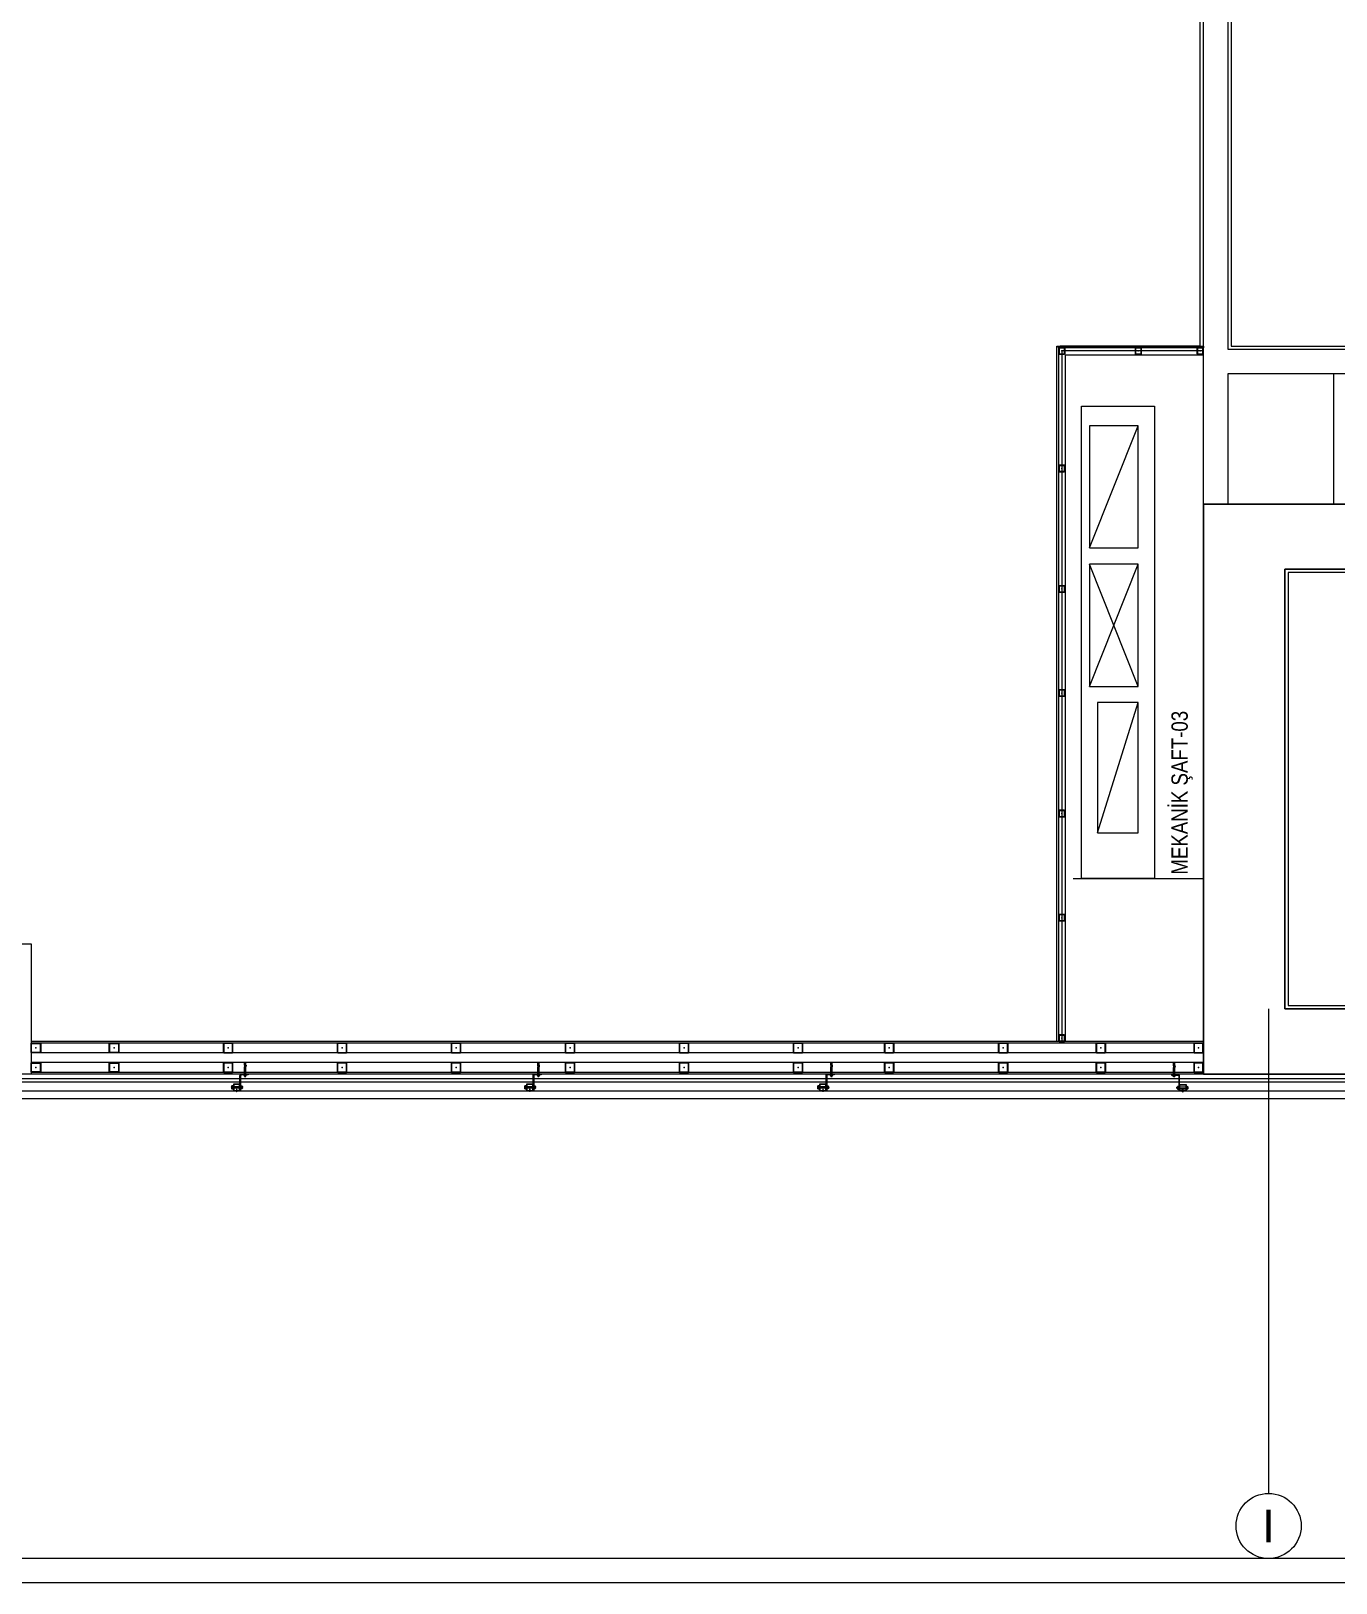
# Model space of a CAD drawing. Extents: x -3709 to 34975, y -230 to 8245.
# Drawn here: x 9076 to 9877, y 0 to 953 of the extents above; entities that cross this region are included whole.
import ezdxf
from ezdxf.enums import TextEntityAlignment as Align

# ---------------------------------------------------------------- set-up
doc = ezdxf.new("R2010")
doc.units = 0
doc.layers.get('0').update_dxf_attribs({"color": 9, "lineweight": 9})
for name, color, linetype, lineweight in [('00', 9, 'Continuous', 9), ('01', 9, 'Continuous', 9), ('06D', 9, 'Continuous', 9), ('10', 9, 'Continuous', 9), ('10A', 9, 'Continuous', 9), ('11', 9, 'Continuous', 9), ('14', 9, 'Continuous', 9), ('21', 9, 'Continuous', 9), ('24', 9, 'Continuous', 9), ('33', 9, 'BATTING', 9), ('40A', 9, 'Continuous', 9)]:
    doc.layers.add(name, color=color, linetype=linetype, lineweight=lineweight)
doc.styles.add('Arial', font='arial.ttf', dxfattribs={"height": 2.5})
doc.styles.add('MuuM_TEXT-STANDART', font='ARIALN.TTF')
doc.linetypes.add('BATTING', pattern='A,0.0001,-0.1,[134,ltypeshp.shx,S=0.1,R=0,X=-0.1,Y=0],-0.2,[134,ltypeshp.shx,S=0.1,R=180,X=0.1,Y=0],-0.1', length=0.4001)

# ---------------------------------------------------------------- blocks, each defined once
blk = doc.blocks.new('p-kolon-80x80-vw')
at = {"layer": '01'}
blk.add_lwpolyline([(-40, -40), (-40, 40), (40, 40), (40, -40)], close=True, dxfattribs=at)
blk = doc.blocks.new('cxvxv')
for p, q in [((-21988.4, 8560.98, 0), (-21988.4, 8560.32, 0)), ((-21988.4, 8560.32, 0), (-21986.64, 8560.32, 0)), ((-21986.86, 8561.07, 0), (-21988.18, 8561.07, 0)), ((-21988.02, 8561.25, 0), (-21987.03, 8561.3, 0)), ((-21988.02, 8561.25, 0), (-21988, 8561.26, 0)), ((-21988, 8561.23, 0), (-21988.02, 8561.25, 0)), ((-21988.02, 8561.13, 0), (-21987.03, 8561.19, 0)), ((-21988.02, 8561.13, 0), (-21988, 8561.14, 0)), ((-21988, 8561.11, 0), (-21988.02, 8561.13, 0)), ((-21988.02, 8560.32, 0), (-21987.02, 8560.32, 0)), ((-21988.02, 8560.28, 0), (-21988.02, 8560.32, 0)), ((-21988.02, 8560.11, 0), (-21988.02, 8555.61, 0)), ((-21988, 8561.3, 0), (-21987.94, 8561.35, 0)), ((-21988, 8561.26, 0), (-21988, 8561.3, 0)), ((-21988, 8561.14, 0), (-21988, 8561.23, 0)), ((-21988, 8561.07, 0), (-21988, 8561.11, 0)), ((-21987.96, 8560.98, 0), (-21987.96, 8560.32, 0)), ((-21987.54, 8561.35, 0), (-21987.94, 8561.35, 0)), ((-21987.7, 8561.05, 0), (-21987.7, 8561.08, 0)), ((-21987.7, 8561.07, 0), (-21987.7, 8561.07, 0)), ((-21987.54, 8561.35, 0), (-21987.1, 8561.35, 0)), ((-21987.03, 8561.3, 0), (-21987.1, 8561.35, 0)), ((-21987.08, 8560.64, 0), (-21987.08, 8560.98, 0)), ((-21987.08, 8560.64, 0), (-21987.08, 8560.32, 0)), ((-21987.06, 8560.32, 0), (-21987.06, 8560.28, 0)), ((-21987.06, 8555.61, 0), (-21987.06, 8560.11, 0)), ((-21987.05, 8561.32, 0), (-21987.03, 8561.3, 0)), ((-21987.03, 8561.3, 0), (-21987.05, 8561.28, 0)), ((-21987.03, 8561.3, 0), (-21987.05, 8561.29, 0)), ((-21987.05, 8561.28, 0), (-21987.05, 8561.2, 0)), ((-21987.05, 8561.2, 0), (-21987.03, 8561.19, 0)), ((-21987.03, 8561.19, 0), (-21987.05, 8561.17, 0)), ((-21987.05, 8561.17, 0), (-21987.05, 8561.08, 0)), ((-21987.05, 8561.08, 0), (-21987.03, 8561.07, 0)), ((-21987.02, 8560.32, 0), (-21987.02, 8560.28, 0)), ((-21987.02, 8555.61, 0), (-21987.02, 8560.11, 0)), ((-21986.64, 8560.32, 0), (-21986.64, 8560.98, 0)), ((-21988.4, 8555.4, 0), (-21986.64, 8555.4, 0)), ((-21988.4, 8554.74, 0), (-21988.4, 8555.4, 0)), ((-21986.86, 8554.65, 0), (-21988.17, 8554.65, 0)), ((-21988.02, 8555.44, 0), (-21988.02, 8555.4, 0)), ((-21988.02, 8555.4, 0), (-21987.02, 8555.4, 0)), ((-21987.96, 8554.74, 0), (-21987.96, 8555.4, 0)), ((-21987.08, 8555.08, 0), (-21987.08, 8555.4, 0)), ((-21987.08, 8555.08, 0), (-21987.08, 8554.74, 0)), ((-21987.06, 8555.4, 0), (-21987.06, 8555.44, 0)), ((-21987.02, 8555.4, 0), (-21987.02, 8555.44, 0)), ((-21986.64, 8555.4, 0), (-21986.64, 8554.74, 0))]:
    blk.add_line(p, q)
at = {"elevation": 0}
for points in [[(-21986.3, 8560.11), (-21988.7, 8560.11), (-21988.7, 8560.28), (-21986.3, 8560.28)], [(-21986.3, 8555.61), (-21988.7, 8555.61), (-21988.7, 8555.44), (-21986.3, 8555.44)]]:
    blk.add_lwpolyline(points, close=True, dxfattribs=at)
for points in [[(-21987.98, 8560.28), (-21987.98, 8560.32)], [(-21987.98, 8560.11), (-21987.98, 8555.61)], [(-21987.98, 8555.44), (-21987.98, 8555.4)]]:
    blk.add_lwpolyline(points, dxfattribs=at)
for centre, radius, start, end in [((-21988.18, 8560.75, 0), 0.315, 45.8497, 134.1503), ((-21987.52, 8559.95, 0), 1.12, 66.87008, 113.12992), ((-21987.52, 8559.95, 0), 1.12, 66.87008, 113.12992), ((-21986.86, 8560.76, 0), 0.313, 45.44896, 134.55104), ((-21988.18, 8554.97, 0), 0.315, 225.8497, 314.1503), ((-21987.52, 8555.77, 0), 1.12, 246.87008, 293.12992), ((-21987.52, 8555.77, 0), 1.12, 246.87008, 293.12992), ((-21986.86, 8554.96, 0), 0.313, 225.44896, 314.55104)]:
    blk.add_arc(centre, radius, start, end)
blk = doc.blocks.new('VIDA')
for p, q in [((-18072, 6523.9), (-18071.9, 6524)), ((-18071.9, 6523.8), (-18072, 6523.9)), ((-18071.9, 6524), (-18070.1, 6524.7)), ((-18069.6, 6522.9), (-18071.9, 6523.8)), ((-18069.7, 6524.9), (-18070.6, 6523.2)), ((-18070.6, 6523.2), (-18070.1, 6524.7)), ((-18070.1, 6524.7), (-18069.9, 6525.1)), ((-18069.9, 6525.1), (-18070.1, 6524.1)), ((-18070.1, 6524.1), (-18070, 6524.3)), ((-18070, 6524.3), (-18069.8, 6525.1)), ((-18069.9, 6525.1), (-18069.8, 6525.1)), ((-18069.8, 6525.1), (-18069.7, 6524.9)), ((-18069.7, 6524.9), (-18069.3, 6525)), ((-18069.6, 6522.8), (-18069.1, 6525)), ((-18069.6, 6522.8), (-18069.6, 6522.9)), ((-18069.4, 6522.4), (-18069.6, 6522.8)), ((-18068.9, 6525.3), (-18069.4, 6522.4)), ((-18069.3, 6522.4), (-18069.4, 6522.4)), ((-18069.3, 6522.4), (-18068.9, 6525.3)), ((-18069.3, 6525), (-18069.1, 6525)), ((-18069.1, 6522.8), (-18069.3, 6522.4)), ((-18069.1, 6525), (-18068.9, 6525.3)), ((-18068.7, 6522.8), (-18069.1, 6522.8)), ((-18068.9, 6525.3), (-18068.9, 6525.3)), ((-18068.9, 6525.3), (-18068.7, 6525)), ((-18068.7, 6522.8), (-18068.2, 6525)), ((-18068.7, 6525), (-18068.2, 6525)), ((-18068.5, 6522.4), (-18068.7, 6522.8)), ((-18068, 6525.3), (-18068.5, 6522.4)), ((-18068.4, 6522.4), (-18068.5, 6522.4)), ((-18068.4, 6522.4), (-18067.9, 6525.3)), ((-18068.2, 6522.8), (-18068.4, 6522.4)), ((-18068.2, 6522.8), (-18068.4, 6522.4)), ((-18068.2, 6525), (-18068, 6525.3)), ((-18067.7, 6525), (-18068.2, 6522.8)), ((-18067.7, 6522.8), (-18068.2, 6522.8)), ((-18067.9, 6525.3), (-18068, 6525.3)), ((-18067.9, 6525.3), (-18067.7, 6525)), ((-18067.7, 6522.8), (-18067.2, 6525)), ((-18067.7, 6525), (-18067.2, 6525)), ((-18067.5, 6522.4), (-18067.7, 6522.8)), ((-18067, 6525.3), (-18067.5, 6522.4)), ((-18067.4, 6522.4), (-18067.5, 6522.4)), ((-18067.4, 6522.4), (-18066.9, 6525.3)), ((-18067.2, 6522.8), (-18067.4, 6522.4)), ((-18067.2, 6522.8), (-18067.4, 6522.4)), ((-18067.2, 6525), (-18067, 6525.3)), ((-18066.7, 6525), (-18067.2, 6522.8)), ((-18066.7, 6522.8), (-18067.2, 6522.8)), ((-18066.9, 6525.3), (-18067, 6525.3)), ((-18066.9, 6525.3), (-18066.7, 6525)), ((-18066.3, 6525), (-18066.7, 6525)), ((-18066.7, 6522.8), (-18066.3, 6525)), ((-18066.5, 6522.4), (-18066.7, 6522.8)), ((-18066.1, 6525.3), (-18066.5, 6522.4)), ((-18066.5, 6522.4), (-18066, 6525.3)), ((-18066.3, 6522.8), (-18066.5, 6522.4)), ((-18066.3, 6522.8), (-18066.5, 6522.4)), ((-18066.5, 6522.4), (-18066.5, 6522.4)), ((-18066.3, 6525), (-18066.1, 6525.3)), ((-18065.8, 6525), (-18066.3, 6522.8)), ((-18066.3, 6522.8), (-18065.8, 6522.8)), ((-18066, 6525.3), (-18066.1, 6525.3)), ((-18066, 6525.3), (-18065.8, 6525)), ((-18065.8, 6522.8), (-18065.3, 6525)), ((-18065.8, 6525), (-18065.3, 6525)), ((-18065.6, 6522.4), (-18065.8, 6522.8)), ((-18065.1, 6525.3), (-18065.6, 6522.4)), ((-18065.5, 6522.4), (-18065.6, 6522.4)), ((-18065.5, 6522.4), (-18065, 6525.3)), ((-18065.3, 6522.8), (-18065.5, 6522.4)), ((-18065.3, 6522.8), (-18065.5, 6522.4)), ((-18065.3, 6525), (-18065.1, 6525.3)), ((-18064.8, 6525), (-18065.3, 6522.8)), ((-18064.8, 6522.8), (-18065.3, 6522.8)), ((-18065.1, 6525.3), (-18065, 6525.3)), ((-18065, 6525.3), (-18064.8, 6525)), ((-18064.8, 6525), (-18064.3, 6525)), ((-18064.8, 6522.8), (-18064.3, 6525)), ((-18064.6, 6522.4), (-18064.8, 6522.8)), ((-18064.1, 6525.3), (-18064.6, 6522.4)), ((-18064.5, 6522.4), (-18064.6, 6522.4)), ((-18064.5, 6522.4), (-18064, 6525.3)), ((-18064.3, 6522.8), (-18064.5, 6522.4)), ((-18064.3, 6522.8), (-18064.5, 6522.4)), ((-18064.3, 6525), (-18064.1, 6525.3)), ((-18063.8, 6525), (-18064.3, 6522.8)), ((-18063.8, 6522.8), (-18064.3, 6522.8)), ((-18064, 6525.3), (-18064.1, 6525.3)), ((-18064, 6525.3), (-18063.8, 6525)), ((-18063.8, 6522.8), (-18062, 6525)), ((-18062, 6525), (-18063.8, 6525)), ((-18063.6, 6522.4), (-18063.8, 6522.8)), ((-18063.6, 6522.4), (-18061.7, 6525.3)), ((-18061.8, 6525.3), (-18063.6, 6522.4)), ((-18062, 6522.8), (-18063.6, 6522.4)), ((-18062, 6522.8), (-18063.6, 6522.4)), ((-18063.6, 6522.4), (-18063.6, 6522.4)), ((-18061.5, 6525), (-18063.4, 6522.8)), ((-18063.4, 6522.8), (-18061.5, 6522.8)), ((-18061.7, 6525.3), (-18063.2, 6525.3)), ((-18062.7, 6522.4), (-18061.5, 6522.8)), ((-18062.6, 6522.4), (-18062.1, 6525.3)), ((-18062.4, 6522.8), (-18062.6, 6522.4)), ((-18062.4, 6522.8), (-18062.6, 6522.4)), ((-18062.6, 6522.4), (-18061.3, 6522.4)), ((-18062.4, 6525), (-18062.2, 6525.3)), ((-18061.5, 6525), (-18062.4, 6525)), ((-18061.5, 6522.8), (-18062.4, 6525)), ((-18061.9, 6525), (-18062.4, 6522.8)), ((-18061.9, 6522.8), (-18062.4, 6522.8)), ((-18062.2, 6525.3), (-18062.1, 6525.3)), ((-18062.2, 6525.3), (-18061.3, 6522.4)), ((-18062.1, 6525.3), (-18061.9, 6525)), ((-18062, 6525), (-18061.8, 6525.3)), ((-18061.9, 6525), (-18061.4, 6525)), ((-18061.9, 6522.8), (-18061.4, 6525)), ((-18061.7, 6522.4), (-18061.9, 6522.8)), ((-18061.2, 6525.3), (-18061.7, 6522.4)), ((-18061.7, 6525.3), (-18061.5, 6525)), ((-18061.6, 6522.4), (-18061.7, 6522.4)), ((-18061.6, 6522.4), (-18061.2, 6525.3)), ((-18061.4, 6522.8), (-18061.6, 6522.4)), ((-18061.4, 6522.8), (-18061.6, 6522.4)), ((-18061.4, 6525), (-18061.2, 6525.3)), ((-18061, 6525), (-18061.4, 6522.8)), ((-18060.9, 6522.8), (-18061.4, 6522.8)), ((-18061.2, 6525.3), (-18061, 6525)), ((-18061.2, 6525.3), (-18061.2, 6525.3)), ((-18061, 6525), (-18060.5, 6525)), ((-18060.9, 6522.8), (-18060.5, 6525)), ((-18060.7, 6522.4), (-18060.9, 6522.8)), ((-18060.7, 6522.4), (-18060.2, 6525.3)), ((-18060.3, 6525.3), (-18060.7, 6522.4)), ((-18060.5, 6522.8), (-18060.7, 6522.4)), ((-18060.5, 6522.8), (-18060.7, 6522.4)), ((-18060.7, 6522.4), (-18060.7, 6522.4)), ((-18060.5, 6525), (-18060.3, 6525.3)), ((-18060, 6525), (-18060.5, 6522.8)), ((-18060.5, 6522.8), (-18060, 6522.8)), ((-18060.3, 6525.3), (-18060.2, 6525.3)), ((-18060.2, 6525.3), (-18060, 6525)), ((-18060, 6525), (-18059.5, 6525)), ((-18060, 6522.8), (-18059.5, 6525)), ((-18059.8, 6522.4), (-18060, 6522.8)), ((-18059.3, 6525.3), (-18059.8, 6522.4)), ((-18059.7, 6522.4), (-18059.8, 6522.4)), ((-18059.7, 6522.4), (-18059.2, 6525.3)), ((-18059.5, 6522.8), (-18059.7, 6522.4)), ((-18059.5, 6522.8), (-18059.7, 6522.4)), ((-18059.5, 6525), (-18059.3, 6525.3)), ((-18059.2, 6524), (-18059.5, 6522.8)), ((-18059.5, 6522.8), (-18059.2, 6522.8)), ((-18059.3, 6525.3), (-18059.2, 6525.3)), ((-18058.1, 6526.6), (-18059.2, 6526.6)), ((-18059.2, 6521.2), (-18059.2, 6526.6)), ((-18058.1, 6521.2), (-18059.2, 6521.2))]:
    blk.add_line(p, q)
for points in [[(-18068.7, 6525), (-18069.1, 6522.8)], [(-18057.2, 6524.3), (-18057.5, 6524), (-18057.5, 6523.8), (-18057.2, 6523.5)]]:
    blk.add_lwpolyline(points)
for centre, start, end in [((-18062.4, 6523.6), 7.50951, 35.24269), ((-18062.4, 6524.2), 324.75731, 352.49049)]:
    blk.add_arc(centre, 5.21, start, end)
blk = doc.blocks.new('çelik dübel')
at = {"ltscale": 7}
for p, q in [((-87.2, -2), (-85, 2)), ((-85, -6), (-85, 2)), ((-68, 2), (-85, 2)), ((-75, -6), (-75, 2)), ((-70, -6), (-70, 2)), ((-68, 3), (-58, 2)), ((-68, -7), (-68, 3)), ((-58, -6), (-58, 2)), ((-8.5, 2), (-58, 2)), ((-53, 1.5), (-58, 1.5)), ((-53, -6), (-53, 2)), ((-25, -6), (-25, 2)), ((-25, -6), (-23.9, 2)), ((-23, -6), (-21.9, 2)), ((-21, -6), (-19.9, 2)), ((-19, -6), (-17.9, 2)), ((-17, -6), (-15.9, 2)), ((-85, -6), (-87.2, -2)), ((-68, -6), (-85, -6)), ((-68, -7), (-58, -6)), ((-53, -5.5), (-58, -5.5)), ((-8.5, -6), (-58, -6))]:
    blk.add_line(p, q, dxfattribs=at)
for p, q in [((-15, -6), (-13.9, 2)), ((-13, -6), (-11.9, 2)), ((-11, -6), (-10, 1.1)), ((-10, -9), (-10, 5)), ((-9, 5), (-10, 5)), ((-10, 3), (-10, 5)), ((-9, -9), (-9, 5)), ((-8.5, 2), (-8.5, 3)), ((-8.5, -4), (-8.5, 0)), ((-5, 4), (-7.5, 4)), ((-5, 1), (-7.5, 1)), ((-4, 2), (-4, 3)), ((-1, 2), (-4, 2)), ((-4, -4), (-4, 0)), ((-3, -6), (-1.9, 2)), ((-1, -6), (0, 1.1)), ((0, -5), (0, 1)), ((-10, -7), (-10, -9.1)), ((-9, -9), (-10, -9)), ((-8.5, -6), (-8.5, -7)), ((-5, -5), (-7.5, -5)), ((-5, -8), (-7.5, -8)), ((-4, -6), (-4, -7)), ((-1, -6), (-4, -6))]:
    blk.add_line(p, q)
for points in [[(-68, 0.6), (-67.4, 0.4), (-67, 0.1), (-66.6, -0.3), (-66.2, -0.8), (-65.9, -1.3), (-65.7, -1.9), (-65.4, -2.3), (-65.2, -2.8), (-65, -3.1), (-64.8, -3.3), (-64.6, -3.5), (-64.4, -3.6), (-64.2, -3.5), (-63.9, -3.5), (-63.7, -3.3), (-63.5, -3.1), (-63.2, -2.9), (-62.9, -2.6), (-62.7, -2.3), (-62.4, -2), (-62.1, -1.7), (-61.9, -1.4), (-61.6, -1.1), (-61.4, -0.9), (-61.2, -0.7), (-61, -0.6), (-60.8, -0.5), (-60.6, -0.5), (-60.4, -0.5), (-60.3, -0.7), (-60.1, -0.9), (-59.9, -1.1), (-59.8, -1.5), (-59.6, -1.9), (-59.4, -2.3), (-59.2, -2.7), (-58.9, -3), (-58.7, -3.3), (-58.4, -3.5), (-58, -3.5)], [(-68, -0.5), (-68, -0.5), (-67.9, -0.5), (-67.9, -0.5), (-67.8, -0.5), (-67.8, -0.6), (-67.7, -0.6), (-67.7, -0.6), (-67.6, -0.7), (-67.6, -0.7), (-67.6, -0.8), (-67.5, -0.8), (-67.5, -0.8), (-67.5, -0.9), (-67.4, -0.9), (-67.4, -0.9), (-67.3, -1), (-67.3, -1), (-67.3, -1.1), (-67.2, -1.1), (-67.2, -1.2), (-67.2, -1.2), (-67.1, -1.3), (-67.1, -1.3), (-67.1, -1.4), (-67, -1.4), (-67, -1.5), (-67, -1.5), (-66.9, -1.6), (-66.9, -1.6), (-66.9, -1.7), (-66.9, -1.7), (-66.8, -1.8), (-66.8, -1.9), (-66.8, -1.9), (-66.7, -2), (-66.7, -2), (-66.7, -2.1), (-66.6, -2.2), (-66.6, -2.2), (-66.6, -2.3), (-66.6, -2.3), (-66.5, -2.4), (-66.5, -2.5), (-66.5, -2.5), (-66.4, -2.6), (-66.4, -2.7), (-66.4, -2.7), (-66.3, -2.8), (-66.3, -2.8), (-66.3, -2.9), (-66.3, -3), (-66.2, -3), (-66.2, -3.1), (-66.2, -3.1), (-66.1, -3.2), (-66.1, -3.2), (-66.1, -3.3), (-66, -3.4), (-66, -3.4), (-66, -3.5), (-65.9, -3.5), (-65.9, -3.6), (-65.9, -3.6), (-65.8, -3.7), (-65.8, -3.7), (-65.7, -3.8), (-65.7, -3.8), (-65.7, -3.9), (-65.6, -3.9), (-65.6, -4), (-65.5, -4), (-65.5, -4.1), (-65.4, -4.1), (-65.4, -4.1), (-65.3, -4.2), (-65.3, -4.2), (-65.2, -4.3), (-65.2, -4.3), (-65.1, -4.3), (-65, -4.4), (-65, -4.4), (-64.9, -4.4), (-64.9, -4.4), (-64.8, -4.5), (-64.7, -4.5), (-64.7, -4.5), (-64.6, -4.5), (-64.5, -4.5), (-64.5, -4.5), (-64.4, -4.5), (-64.3, -4.5), (-64.3, -4.5), (-64.2, -4.5), (-64.1, -4.5), (-64.1, -4.5), (-64, -4.5), (-64, -4.5), (-63.9, -4.5), (-63.8, -4.5), (-63.8, -4.5), (-63.7, -4.4), (-63.7, -4.4), (-63.6, -4.4), (-63.6, -4.4), (-63.5, -4.4), (-63.4, -4.3), (-63.4, -4.3), (-63.3, -4.3), (-63.3, -4.3), (-63.3, -4.2), (-63.2, -4.2), (-63.2, -4.2), (-63.1, -4.1), (-63.1, -4.1), (-63, -4.1), (-63, -4), (-62.9, -4), (-62.9, -4), (-62.9, -3.9), (-62.8, -3.9), (-62.8, -3.9), (-62.7, -3.8), (-62.7, -3.8), (-62.7, -3.8), (-62.6, -3.7), (-62.6, -3.7), (-62.5, -3.6), (-62.5, -3.6), (-62.5, -3.6), (-62.4, -3.5), (-62.4, -3.5), (-62.4, -3.5), (-62.3, -3.4), (-62.3, -3.4), (-62.2, -3.3), (-62.2, -3.3), (-62.2, -3.3), (-62.1, -3.2), (-62.1, -3.2), (-62.1, -3.1), (-62, -3.1), (-62, -3.1), (-62, -3), (-61.9, -3), (-61.9, -2.9), (-61.9, -2.9), (-61.8, -2.9), (-61.8, -2.8), (-61.7, -2.8), (-61.7, -2.7), (-61.7, -2.7), (-61.6, -2.6), (-61.6, -2.6), (-61.6, -2.6), (-61.5, -2.5), (-61.5, -2.5), (-61.5, -2.5), (-61.4, -2.4), (-61.4, -2.4), (-61.4, -2.3), (-61.3, -2.3), (-61.3, -2.3), (-61.3, -2.2), (-61.3, -2.2), (-61.2, -2.2), (-61.2, -2.1), (-61.2, -2.1), (-61.1, -2), (-61.1, -2), (-61.1, -2), (-61, -1.9), (-61, -1.9), (-61, -1.9), (-61, -1.9), (-60.9, -1.8), (-60.9, -1.8), (-60.9, -1.8), (-60.9, -1.8), (-60.9, -1.8), (-60.9, -1.7), (-60.8, -1.7), (-60.8, -1.7), (-60.8, -1.7), (-60.8, -1.7), (-60.8, -1.7), (-60.8, -1.8), (-60.7, -1.8), (-60.7, -1.8), (-60.7, -1.8), (-60.7, -1.9), (-60.7, -1.9), (-60.7, -1.9), (-60.6, -2), (-60.6, -2), (-60.6, -2.1), (-60.6, -2.1), (-60.6, -2.1), (-60.5, -2.2), (-60.5, -2.2), (-60.5, -2.3), (-60.5, -2.3), (-60.4, -2.4), (-60.4, -2.5), (-60.4, -2.5), (-60.4, -2.6), (-60.3, -2.6), (-60.3, -2.7), (-60.3, -2.7), (-60.3, -2.8), (-60.2, -2.8), (-60.2, -2.9), (-60.2, -3), (-60.1, -3), (-60.1, -3.1), (-60.1, -3.1), (-60, -3.2), (-60, -3.2), (-59.9, -3.3), (-59.9, -3.4), (-59.9, -3.4), (-59.8, -3.5), (-59.8, -3.5), (-59.7, -3.6), (-59.7, -3.6), (-59.6, -3.7), (-59.6, -3.8), (-59.5, -3.8), (-59.5, -3.9), (-59.4, -3.9), (-59.3, -4), (-59.3, -4), (-59.2, -4.1), (-59.1, -4.2), (-59, -4.2), (-58.9, -4.3), (-58.8, -4.3), (-58.6, -4.4), (-58.4, -4.4), (-58.2, -4.5), (-58, -4.5)]]:
    blk.add_lwpolyline(points)
for centre, start, end in [((-7.5, 3), 90, 180), ((-7.5, 2), 180, 270), ((-7.5, 0), 90, 180), ((-5, 3), 0, 90), ((-5, 2), 270, 0), ((-5, 0), 0, 90), ((-1, 1), 0, 90), ((-7.5, -4), 180, 270), ((-7.5, -6), 90, 180), ((-7.5, -7), 180, 270), ((-5, -4), 270, 0), ((-5, -6), 0, 90), ((-5, -7), 270, 0), ((-1, -5), 270, 0)]:
    blk.add_arc(centre, 1, start, end)
blk = doc.blocks.new('kjdol')
at = {"ltscale": 10, "elevation": -278.89}
blk.add_lwpolyline([(77394.12, 60089.89), (77403.28, 60089.89, 0.460237), (77404.18, 60090.79), (77404.18, 60094.89), (77403.78, 60094.89), (77403.78, 60091.29, -0.414214), (77402.78, 60090.29), (77394.12, 60090.29)], format="xyb", close=True, dxfattribs=at)
at = {"elevation": -249.79}
for points in [[(77397.97, 60089.9), (77397.97, 60085.9), (77393.97, 60085.9), (77393.97, 60089.9)], [(77397.77, 60089.7), (77397.77, 60086.1), (77394.17, 60086.1), (77394.17, 60089.7)]]:
    blk.add_lwpolyline(points, close=True, dxfattribs=at)
at = {"extrusion": (0, 0, -1), "xscale": 0.1000000000058208, "yscale": 0.1000000000058208, "zscale": -0.0999999999999091}
blk.add_blockref('çelik dübel', (-77402.74, 60093.36, 459.25), dxfattribs=at)
at = {"xscale": 0.1000000000058208, "yscale": 0.1000000000058208, "zscale": 0.1000000000058208, "rotation": 180}
blk.add_blockref('VIDA', (75587.75, 60740.29, -249.79), dxfattribs=at)
blk.add_blockref('cxvxv', (99383.5, 51530.11, -249.79))
blk = doc.blocks.new('prf-60x60')
for points in [[(-2.5, -6), (2.5, -6, 0.414214), (3, -5.5), (3, -0.5, 0.414214), (2.5, 0), (-2.5, 0, 0.414214), (-3, -0.5), (-3, -5.5, 0.414214)], [(-2.5, -5.7), (2.5, -5.7, 0.414214), (2.7, -5.5), (2.7, -0.5, 0.414214), (2.5, -0.3), (-2.5, -0.3, 0.414214), (-2.7, -0.5), (-2.7, -5.5, 0.414214)]]:
    blk.add_lwpolyline(points, format="xyb", close=True)
at = {"color": 252}
blk.add_point((0, -3), dxfattribs=at)
blk = doc.blocks.new('0_aks')
at = {"linetype": 'Continuous'}
blk.add_circle((0, 0), 2, dxfattribs=at)
at = {"style": 'Arial'}
blk.add_attdef('AKS', text='', height=2, dxfattribs=at).set_placement((0, 0), align=Align.MIDDLE_CENTER)
blk = doc.blocks.new('p-aks_vw')
at = {"layer": '24', "ltscale": 2}
blk.add_lwpolyline([(2440, 40), (2440, -257.5)], dxfattribs=at)
at = {"layer": '24', "xscale": 10, "yscale": 10, "zscale": 10}
blk.add_blockref('0_aks', (2440, -277.5), dxfattribs=at).add_auto_attribs({'AKS': 'I'})
blk = doc.blocks.new('Prf-40x40')
for points in [[(1.5, -2), (-1.5, -2, -0.414214), (-2, -1.5), (-2, 1.5, -0.414214), (-1.5, 2), (1.5, 2, -0.414214), (2, 1.5), (2, -1.5, -0.414214)], [(1.5, -1.7), (-1.5, -1.7, -0.414214), (-1.7, -1.5), (-1.7, 1.5, -0.414214), (-1.5, 1.7), (1.5, 1.7, -0.414214), (1.7, 1.5), (1.7, -1.5, -0.414214)]]:
    blk.add_lwpolyline(points, format="xyb", close=True)
blk.add_point((0, 0))

msp = doc.modelspace()

# ---------------------------------------------------------------- linework, layer by layer
for points in [[(9795.84, 331.5), (9795.84, 313.5)], [(9795.84, 331.4), (9795.84, 313.4)]]:
    msp.add_lwpolyline(points)
at = {"layer": '00'}
msp.add_lwpolyline([(9795.84, 662.5), (9795.84, 662.5), (9795.84, 1012.5), (9810.84, 1012.5), (9810.84, 757.5), (10535.84, 757.5), (10535.84, 742.5), (10395.84, 742.5), (10395.84, 662.5), (10380.84, 662.5), (10380.84, 742.5), (9810.84, 742.5), (9810.84, 662.5), (9810.84, 662.5)], dxfattribs=at)
at = {"layer": '01'}
for points in [[(10395.84, 352.5), (10395.84, 312.5), (9795.84, 312.5), (9795.84, 662.5), (10395.84, 662.5), (10395.84, 622.5), (9845.84, 622.5), (9845.84, 352.5)], [(10395.84, 662.5), (9795.84, 662.5), (9795.84, 312.5), (10395.84, 312.5), (10395.84, 352.5), (9845.84, 352.5), (9845.84, 622.5), (10395.84, 622.5)]]:
    msp.add_lwpolyline(points, close=True, dxfattribs=at)
at = {"layer": '06D'}
for points in [[(12297.51, 207.5), (11450.84, 207.5), (11450.84, 307.5), (7390.84, 307.5), (7390.84, 1357.5), (9790.84, 1357.5), (9790.84, 3897.5), (11450.84, 3897.5), (11450.84, 3997.5), (12297.51, 3997.5)], [(9705.84, 759.5), (9793.84, 759.5), (9707.84, 759.5), (9793.84, 759.5), (9793.84, 1332.5)], [(9795.84, 754), (9710.84, 754), (9710.84, 332.5)], [(9875.84, 662.5), (9875.84, 742.5)], [(9725.84, 635.56), (9755.84, 710.56)], [(9755.84, 550.56), (9725.84, 625.56)], [(9725.84, 550.56), (9755.84, 625.56)], [(9730.84, 460.56), (9755.84, 540.56)], [(9715.84, 432.5), (9795.84, 432.5)], [(9795.84, 325.5), (9075.84, 325.5)], [(9795.84, 319.5), (9075.84, 319.5)]]:
    msp.add_lwpolyline(points, dxfattribs=at)
for points in [[(9765.84, 432.5), (9720.84, 432.5), (9720.84, 722.5), (9765.84, 722.5)], [(9725.84, 635.56), (9755.84, 635.56), (9755.84, 710.56), (9725.84, 710.56)], [(9725.84, 550.56), (9755.84, 550.56), (9755.84, 625.56), (9725.84, 625.56)], [(9730.84, 460.56), (9755.84, 460.56), (9755.84, 540.56), (9730.84, 540.56)]]:
    msp.add_lwpolyline(points, close=True, dxfattribs=at)
at = {"layer": '10A'}
msp.add_lwpolyline([(7388.84, 297.5), (10736.47, 297.5), (10736.47, 302), (7388.84, 302), (7388.84, 297.5)], dxfattribs=at)
at = {"layer": '11'}
for points in [[(9706.84, 332.5), (9705.84, 332.5), (9705.84, 759.5), (9706.84, 759.5)], [(9706.84, 759.5), (9795.84, 759.5), (9795.84, 758.5), (9706.84, 758.5)]]:
    msp.add_lwpolyline(points, close=True, dxfattribs=at)
for points in [[(9795.84, 332.5), (9075.84, 332.5)], [(9795.84, 331.5), (9075.84, 331.5)], [(9795.84, 313.5), (9075.84, 313.5)], [(9795.84, 312.5), (9075.84, 312.5)]]:
    msp.add_lwpolyline(points, dxfattribs=at)
at = {"layer": '14'}
for points in [[(9812.84, 1010.5), (9812.84, 759.5), (10537.84, 759.5)], [(10378.84, 620.5), (9847.84, 620.5), (9847.84, 354.5), (10378.84, 354.5)]]:
    msp.add_lwpolyline(points, dxfattribs=at)
at = {"layer": '33', "ltscale": 0.2}
for points in [[(7426.54, 1355), (7393.34, 1355), (7393.34, 309.78), (10594.54, 309.78)], [(9795.84, 756.5), (9708.84, 756.5), (9708.84, 332.6)]]:
    msp.add_lwpolyline(points, dxfattribs=at)
at = {"layer": '40A'}
for points in [[(13990, 0), (6995, 0), (6995, 4205), (13990, 4205)], [(7075, 4190), (13450.06, 4190), (13450.06, 15), (7075, 15)]]:
    msp.add_lwpolyline(points, close=True, dxfattribs=at)

# ---------------------------------------------------------------- block references
for p in [(9035.84, 352.5), (9035.84, 352.4)]:
    msp.add_blockref('p-kolon-80x80-vw', p)
at = {"layer": '10', "xscale": -1}
for name, p, rotation in [('Prf-40x40', (9708.84, 756.5), 90), ('Prf-40x40', (9755.84, 756.5), 90), ('Prf-40x40', (9793.84, 756.5), 90), ('Prf-40x40', (9708.84, 684.35), 90), ('Prf-40x40', (9708.84, 610.35), 90), ('Prf-40x40', (9708.84, 546.43), 90), ('Prf-40x40', (9708.84, 472.43), 90), ('Prf-40x40', (9708.84, 408.5), 90), ('Prf-40x40', (9708.84, 334.5), 90), ('prf-60x60', (9075.84, 328.5), 90), ('prf-60x60', (9123.84, 328.5), 90), ('prf-60x60', (9075.84, 316.5), 90), ('prf-60x60', (9123.84, 316.5), 90), ('kjdol', (-50885.76, -77091.68, 278.89), 270), ('kjdol', (-50705.76, -77091.68, 278.89), 270), ('kjdol', (-50525.76, -77091.68, 278.89), 270)]:
    msp.add_blockref(name, p, dxfattribs=dict(at, rotation=rotation))
at = {"layer": '10'}
for name, p, rotation in [('prf-60x60', (9199.84, 328.5), 270), ('prf-60x60', (9269.84, 328.5), 270), ('prf-60x60', (9339.84, 328.5), 270), ('prf-60x60', (9409.84, 328.5), 270), ('prf-60x60', (9479.84, 328.5), 270), ('prf-60x60', (9549.84, 328.5), 270), ('prf-60x60', (9605.84, 328.5), 270), ('prf-60x60', (9675.84, 328.5), 270), ('prf-60x60', (9735.84, 328.5), 270), ('prf-60x60', (9795.84, 328.5), 270), ('prf-60x60', (9199.84, 316.5), 270), ('prf-60x60', (9269.84, 316.5), 270), ('prf-60x60', (9339.84, 316.5), 270), ('prf-60x60', (9409.84, 316.5), 270), ('prf-60x60', (9479.84, 316.5), 270), ('prf-60x60', (9549.84, 316.5), 270), ('prf-60x60', (9605.84, 316.5), 270), ('prf-60x60', (9675.84, 316.5), 270), ('prf-60x60', (9735.84, 316.5), 270), ('kjdol', (69871.04, -77091.97, 249.79), 90), ('prf-60x60', (9795.84, 316.5), 270)]:
    msp.add_blockref(name, p, dxfattribs=dict(at, rotation=rotation))
at = {"layer": '24'}
msp.add_blockref('p-aks_vw', (7395.84, 312.5), dxfattribs=at)

# ---------------------------------------------------------------- texts
at = {"layer": '21', "style": 'MuuM_TEXT-STANDART'}
msp.add_text('MEKANİK ŞAFT-03', height=10, rotation=90, dxfattribs=at).set_placement((9786.18, 434.95))

doc.saveas('drawing.dxf')
